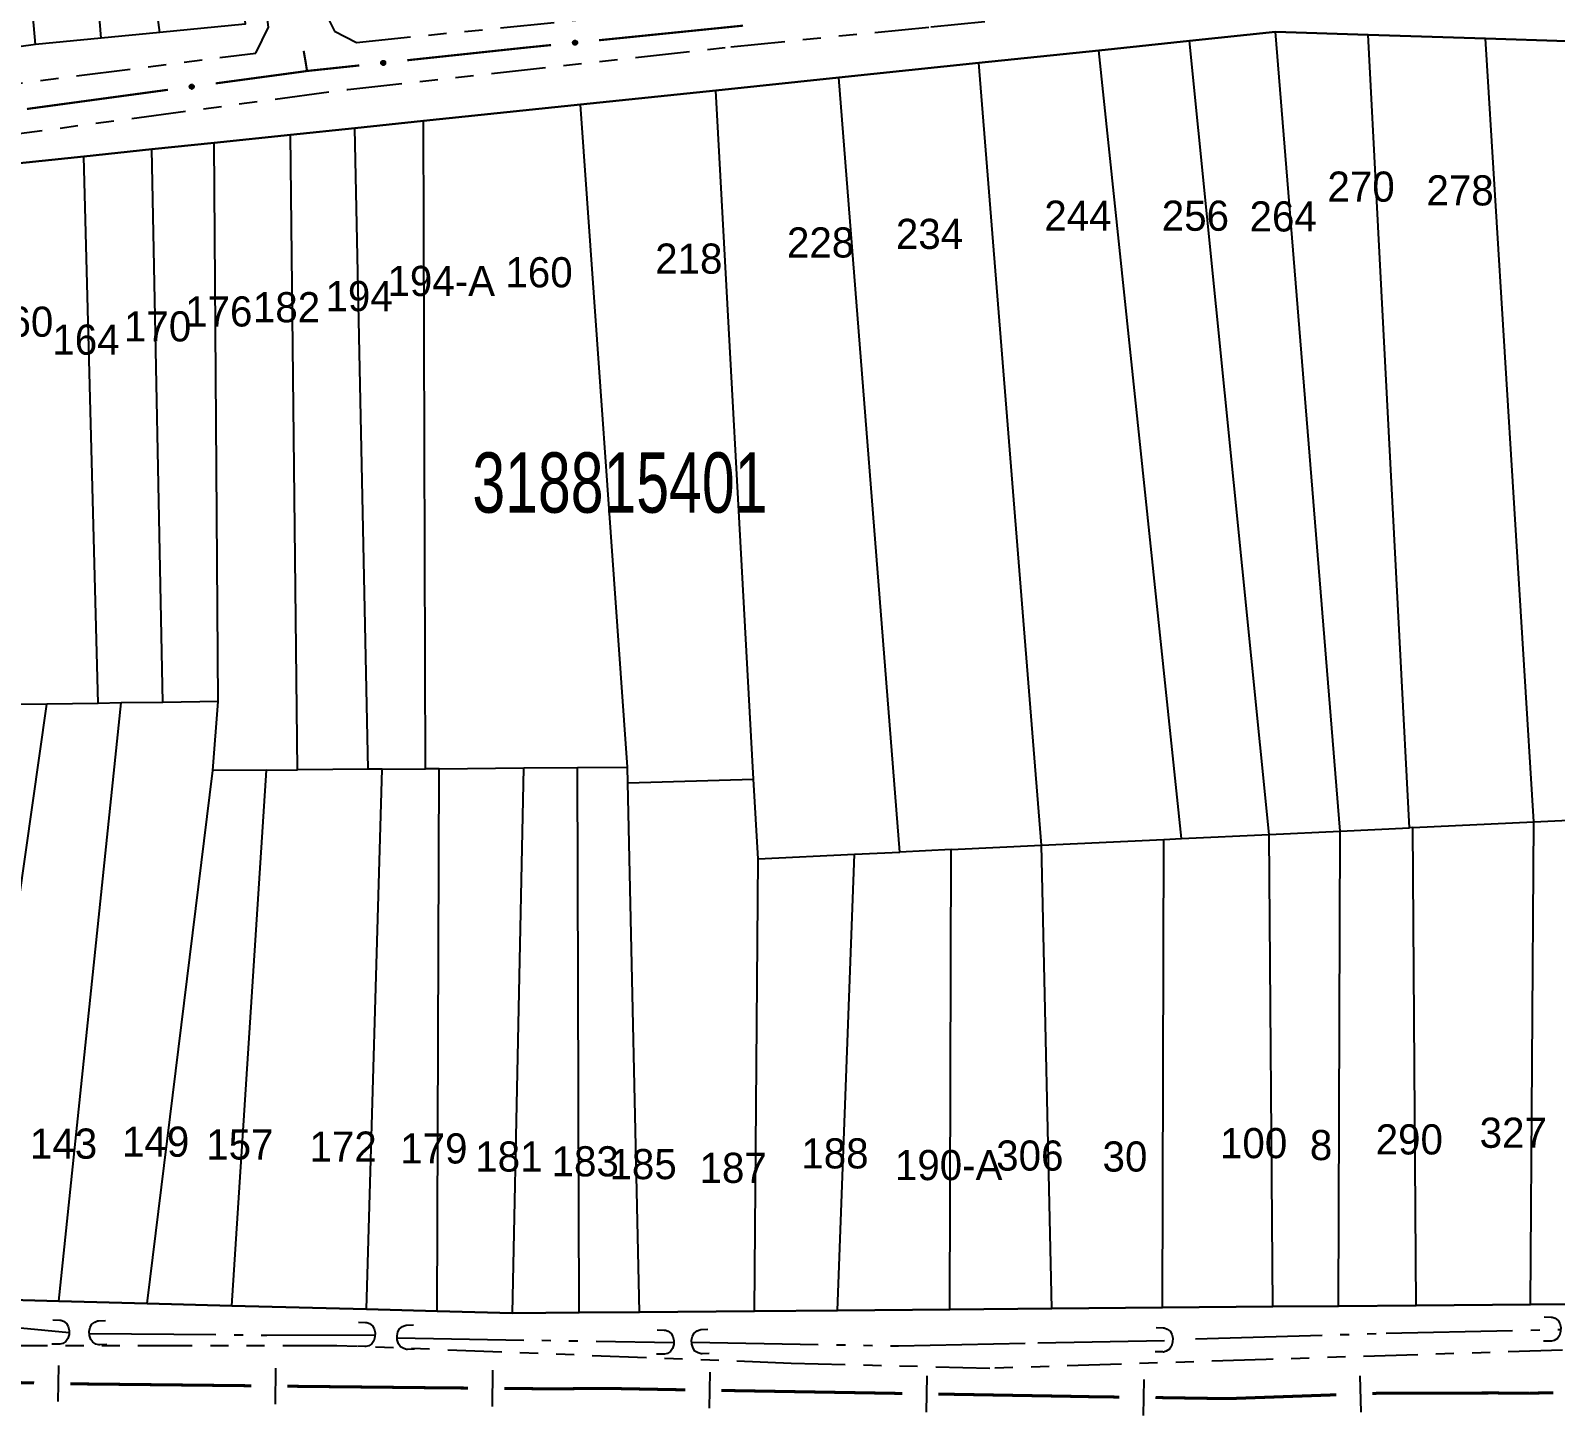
# Model space of a CAD drawing. Extents: x 201225 to 202591, y 4854937 to 4856079.
# Drawn here: x 201723.5 to 201850, y 4854937.9 to 4855052.7 of the extents above; entities that cross this region are included whole.
import ezdxf
from ezdxf.enums import TextEntityAlignment as Align

# ---------------------------------------------------------------- set-up
doc = ezdxf.new("R2010")
doc.units = 0
doc.header["$LTSCALE"] = 1.5
doc.header["$MEASUREMENT"] = 0
doc.linetypes.add('TRACO_05', pattern=[11, 7, -1, 0.5, -1, 0.5, -1])
doc.linetypes.add('TRACO_25', pattern=[8, 3, -1, 1, -1, 1, -1])
for name, color, linetype in [('CD_MALHA_LOTES', 7, 'CONTINUOUS'), ('CD_TXT_QUADRA', 2, 'CONTINUOUS'), ('HD-VALAS-DRENOS', 170, 'CONTINUOUS'), ('LM-LIM-SETORES-BAIRROS', 250, 'CONTINUOUS'), ('RU-QUADRA', 210, 'CONTINUOUS'), ('SV-BUEIRO-VALA', 7, 'CONTINUOUS'), ('SV-EIXO-RUA-N-PAV', 6, 'CONTINUOUS'), ('SV-EIXO-RUA-PAV', 20, 'CONTINUOUS'), ('SV-RUA-NAO-PAV', 7, 'CONTINUOUS'), ('Th_NmrPort', 7, 'CONTINUOUS')]:
    doc.layers.add(name, color=color, linetype=linetype)
doc.styles.add('ARIAL', font='ARIAL.SHX')

# ---------------------------------------------------------------- blocks, each defined once
blk = doc.blocks.new('COD120', base_point=(202325.86, 4856054.02))
at = {"layer": 'SV-BUEIRO-VALA'}
blk.add_lwpolyline([(202324.86, 4856052.62), (202324.86, 4856053.203333), (202324.86, 4856053.290833), (202324.943333, 4856053.524167), (202325.11, 4856053.786667), (202325.36, 4856053.9325), (202325.693333, 4856054.02), (202326.026667, 4856054.02), (202326.36, 4856053.9325), (202326.61, 4856053.786667), (202326.776667, 4856053.524167), (202326.86, 4856053.290833), (202326.86, 4856053.203333), (202326.86, 4856052.62)], dxfattribs=at)

msp = doc.modelspace()

# ---------------------------------------------------------------- linework, layer by layer
at = {"layer": 'CD_MALHA_LOTES', "linetype": 'Continuous', "flags": 128}
for points in [[(201729.4, 4855052.08), (201726.94, 4855083)], [(201723.96, 4855051.56), (201721.75, 4855076.75)], [(201734.28, 4855052.55), (201732.3, 4855067.24)], [(201741.35, 4855053.23), (201734.28, 4855052.55)], [(201729.4, 4855052.08), (201723.96, 4855051.56)], [(201734.28, 4855052.55), (201729.4, 4855052.08)], [(201819.66, 4855051.86), (201826.79, 4855052.6)], [(201826.79, 4855052.6), (201834.47, 4855052.36)], [(201832.15, 4854986.32), (201826.79, 4855052.6)], [(201834.47, 4855052.36), (201844.22, 4855052.05)], [(201837.9, 4854986.6), (201834.47, 4855052.36)], [(201844.22, 4855052.05), (201857.74, 4855051.61)], [(201848.22, 4854987.09), (201844.22, 4855052.05)], [(201723.96, 4855051.56), (201714.25, 4855050.21)], [(201802.19, 4855050.03), (201812.13, 4855051.07)], [(201812.13, 4855051.07), (201819.66, 4855051.86)], [(201818.99, 4854985.7), (201812.13, 4855051.07)], [(201826.27, 4854986.05), (201819.66, 4855051.86)], [(201790.59, 4855048.82), (201802.19, 4855050.03)], [(201807.38, 4854985.15), (201802.19, 4855050.03)], [(201780.38, 4855047.75), (201790.59, 4855048.82)], [(201795.63, 4854984.59), (201790.59, 4855048.82)], [(201769.17, 4855046.58), (201780.38, 4855047.75)], [(201783.51, 4854990.62), (201780.38, 4855047.75)], [(201756.14, 4855045.22), (201769.17, 4855046.58)], [(201773.06, 4854991.63), (201769.17, 4855046.58)], [(201745.12, 4855044.07), (201750.43, 4855044.62)], [(201750.43, 4855044.62), (201756.14, 4855045.22)], [(201751.56, 4854991.45), (201750.43, 4855044.62)], [(201756.3, 4854991.49), (201756.14, 4855045.22)], [(201733.62, 4855042.87), (201738.78, 4855043.41)], [(201738.78, 4855043.41), (201745.12, 4855044.07)], [(201739.1, 4854997.07), (201738.78, 4855043.41)], [(201745.69, 4854991.4), (201745.12, 4855044.07)], [(201721.85, 4855041.64), (201727.98, 4855042.28)], [(201727.98, 4855042.28), (201733.62, 4855042.87)], [(201729.15, 4854996.92), (201727.98, 4855042.28)], [(201734.51, 4854997), (201733.62, 4855042.87)], [(201717.89, 4854947.56), (201724.91, 4854996.85)], [(201724.91, 4854996.85), (201722.7, 4854996.82)], [(201729.15, 4854996.92), (201724.91, 4854996.85)], [(201725.91, 4854947.35), (201731.07, 4854996.95)], [(201731.07, 4854996.95), (201729.15, 4854996.92)], [(201734.51, 4854997), (201731.07, 4854996.95)], [(201739.1, 4854997.07), (201734.51, 4854997)], [(201738.67, 4854991.34), (201739.1, 4854997.07)], [(201733.22, 4854947.15), (201738.67, 4854991.34)], [(201743.11, 4854991.38), (201738.67, 4854991.34)], [(201740.25, 4854946.97), (201743.11, 4854991.38)], [(201743.11, 4854991.38), (201745.69, 4854991.4)], [(201751.56, 4854991.45), (201745.69, 4854991.4)], [(201751.41, 4854946.67), (201752.71, 4854991.46)], [(201752.71, 4854991.46), (201751.56, 4854991.45)], [(201752.71, 4854991.46), (201756.3, 4854991.49)], [(201757.44, 4854991.5), (201756.3, 4854991.49)], [(201757.28, 4854946.51), (201757.44, 4854991.5)], [(201757.44, 4854991.5), (201764.46, 4854991.56)], [(201763.53, 4854946.35), (201764.46, 4854991.56)], [(201764.46, 4854991.56), (201768.9, 4854991.59)], [(201768.9, 4854991.59), (201773.06, 4854991.63)], [(201769.05, 4854946.39), (201768.9, 4854991.59)], [(201773.09, 4854990.34), (201773.06, 4854991.63)], [(201773.09, 4854990.34), (201783.51, 4854990.62)], [(201774.06, 4854946.44), (201773.09, 4854990.34)], [(201783.88, 4854984.03), (201783.51, 4854990.62)], [(201848.22, 4854987.09), (201856.35, 4854987.47)], [(201826.27, 4854986.05), (201832.15, 4854986.32)], [(201832.02, 4854946.93), (201832.15, 4854986.32)], [(201832.15, 4854986.32), (201837.9, 4854986.6)], [(201838.19, 4854986.61), (201837.9, 4854986.6)], [(201838.19, 4854986.61), (201848.22, 4854987.09)], [(201838.47, 4854946.99), (201838.19, 4854986.61)], [(201847.93, 4854947.07), (201848.22, 4854987.09)], [(201799.9, 4854984.79), (201807.38, 4854985.15)], [(201807.38, 4854985.15), (201817.54, 4854985.63)], [(201808.24, 4854946.73), (201807.38, 4854985.15)], [(201817.41, 4854946.81), (201817.54, 4854985.63)], [(201817.54, 4854985.63), (201818.99, 4854985.7)], [(201818.99, 4854985.7), (201826.27, 4854986.05)], [(201826.58, 4854946.89), (201826.27, 4854986.05)], [(201783.59, 4854946.52), (201783.88, 4854984.03)], [(201783.88, 4854984.03), (201791.89, 4854984.41)], [(201790.47, 4854946.58), (201791.89, 4854984.41)], [(201791.89, 4854984.41), (201795.63, 4854984.59)], [(201799.9, 4854984.79), (201795.63, 4854984.59)], [(201799.78, 4854946.66), (201799.9, 4854984.79)], [(201725.91, 4854947.35), (201717.89, 4854947.56)], [(201733.22, 4854947.15), (201725.91, 4854947.35)], [(201740.25, 4854946.97), (201733.22, 4854947.15)], [(201847.93, 4854947.07), (201838.47, 4854946.99)], [(201856.6, 4854947.15), (201847.93, 4854947.07)], [(201751.41, 4854946.67), (201740.25, 4854946.97)], [(201757.28, 4854946.51), (201751.41, 4854946.67)], [(201763.53, 4854946.35), (201757.28, 4854946.51)], [(201769.05, 4854946.39), (201763.53, 4854946.35)], [(201774.06, 4854946.44), (201769.05, 4854946.39)], [(201783.59, 4854946.52), (201774.06, 4854946.44)], [(201790.47, 4854946.58), (201783.59, 4854946.52)], [(201799.78, 4854946.66), (201790.47, 4854946.58)], [(201808.24, 4854946.73), (201799.78, 4854946.66)], [(201817.41, 4854946.81), (201808.24, 4854946.73)], [(201826.58, 4854946.89), (201817.41, 4854946.81)], [(201832.02, 4854946.93), (201826.58, 4854946.89)], [(201838.47, 4854946.99), (201832.02, 4854946.93)]]:
    msp.add_lwpolyline(points, dxfattribs=at)
at = {"layer": 'HD-VALAS-DRENOS', "linetype": 'TRACO_05'}
for points in [[(201696.31, 4854945.52, 8.74), (201715.28, 4854945.61, 8.45), (201718.38, 4854945.56, 8.45), (201726.75, 4854944.74, 8.07)], [(201728.43, 4854944.67, 8.08), (201743.14, 4854944.53, 8.08), (201752.12, 4854944.55, 6.29)], [(201820.16, 4854944.21, 3.97), (201835.96, 4854944.68, 3.71), (201850.44, 4854944.99, 3.54)], [(201753.95, 4854944.3, 6.06), (201776.89, 4854943.91, 4.42)], [(201778.38, 4854943.94, 4.46), (201795.54, 4854943.64, 4.2), (201807.08, 4854943.89, 4.06), (201818.26, 4854944.1, 3.96)]]:
    msp.add_polyline3d(points, dxfattribs=at)
at = {"layer": 'LM-LIM-SETORES-BAIRROS'}
for points in [[(201725.88, 4854942.01), (201725.81, 4854939.01)], [(201743.86, 4854941.8), (201743.83, 4854938.8)], [(201761.86, 4854941.62), (201761.83, 4854938.62)], [(201779.87, 4854941.46), (201779.82, 4854938.46)], [(201797.87, 4854941.15), (201797.82, 4854938.15)], [(201815.86, 4854940.86), (201815.82, 4854937.86)], [(201833.78, 4854941.15), (201833.88, 4854938.15)]]:
    msp.add_lwpolyline(points, dxfattribs=at)
at = {"layer": 'LM-LIM-SETORES-BAIRROS', "const_width": 0.25}
for points in [[(201723.85, 4854940.56), (201708.85, 4854940.91)], [(201741.85, 4854940.33), (201726.85, 4854940.49)], [(201757.19, 4854940.16), (201744.85, 4854940.29)], [(201757.85, 4854940.15), (201757.19, 4854940.16)], [(201759.84, 4854940.14), (201757.85, 4854940.15)], [(201766.92, 4854940.07), (201762.84, 4854940.11)], [(201767.84, 4854940.08), (201766.92, 4854940.07)], [(201770.97, 4854940.11), (201767.84, 4854940.08)], [(201771.84, 4854940.1), (201770.97, 4854940.11)], [(201777.84, 4854939.99), (201771.84, 4854940.1)], [(201795.84, 4854939.69), (201780.84, 4854939.94)], [(201810.49, 4854939.44), (201798.84, 4854939.64)], [(201810.84, 4854939.43), (201810.49, 4854939.44)], [(201813.84, 4854939.39), (201810.84, 4854939.43)], [(201822.81, 4854939.26), (201816.84, 4854939.35)], [(201831.83, 4854939.58), (201822.84, 4854939.26)], [(201835.44, 4854939.71), (201834.83, 4854939.69)], [(201835.83, 4854939.71), (201835.44, 4854939.71)], [(201845.15, 4854939.73), (201835.83, 4854939.71)], [(201845.83, 4854939.72), (201845.15, 4854939.73)], [(201847.4, 4854939.71), (201845.83, 4854939.72)], [(201847.83, 4854939.72), (201847.4, 4854939.71)], [(201849.83, 4854939.74), (201847.83, 4854939.72)], [(201822.84, 4854939.26), (201822.81, 4854939.26)]]:
    msp.add_lwpolyline(points, dxfattribs=at)
at = {"layer": 'RU-QUADRA', "linetype": 'Continuous', "flags": 128}
for points in [[(201720.7, 4855107.25), (201725.68, 4855107.71), (201731.67, 4855108.25), (201736.6, 4855084.61), (201739.95, 4855068.4), (201741.35, 4855053.23), (201734.28, 4855052.55), (201729.4, 4855052.08), (201723.96, 4855051.56), (201714.25, 4855050.21)], [(201857.74, 4855051.61), (201844.22, 4855052.05), (201834.47, 4855052.36), (201826.79, 4855052.6), (201819.66, 4855051.86), (201812.13, 4855051.07), (201802.19, 4855050.03), (201790.59, 4855048.82), (201780.38, 4855047.75), (201769.17, 4855046.58), (201756.14, 4855045.22), (201750.43, 4855044.62), (201745.12, 4855044.07), (201738.78, 4855043.41), (201733.62, 4855042.87), (201727.98, 4855042.28), (201721.85, 4855041.64)], [(201717.89, 4854947.56), (201725.91, 4854947.35), (201733.22, 4854947.15), (201740.25, 4854946.97), (201751.41, 4854946.67), (201757.28, 4854946.51), (201763.53, 4854946.35), (201769.05, 4854946.39), (201774.06, 4854946.44), (201783.59, 4854946.52), (201790.47, 4854946.58), (201799.78, 4854946.66), (201808.24, 4854946.73), (201817.41, 4854946.81), (201826.58, 4854946.89), (201832.02, 4854946.93), (201838.47, 4854946.99), (201847.93, 4854947.07), (201856.6, 4854947.15)]]:
    msp.add_lwpolyline(points, dxfattribs=at)
at = {"layer": 'SV-EIXO-RUA-N-PAV', "const_width": 0.18}
for points in [[(201770.7, 4855051.91), (201782.64, 4855053.12)], [(201754.79, 4855050.25), (201764.73, 4855051.31)], [(201764.73, 4855051.31), (201765.04, 4855051.34)], [(201765.04, 4855051.34), (201766.72, 4855051.51)], [(201745.84, 4855049.27), (201746.48, 4855049.36)], [(201746.48, 4855049.36), (201750.81, 4855049.82)], [(201738.9, 4855048.33), (201745.84, 4855049.27)], [(201723.25, 4855046.21), (201734.94, 4855047.8)]]:
    msp.add_lwpolyline(points, dxfattribs=at)
at = {"layer": 'SV-EIXO-RUA-N-PAV'}
for points in [[(201768.56, 4855051.81), (201768.59, 4855051.84), (201768.62, 4855051.87), (201768.65, 4855051.89), (201768.69, 4855051.89), (201768.72, 4855051.89), (201768.76, 4855051.88), (201768.8, 4855051.87), (201768.84, 4855051.84), (201768.86, 4855051.8), (201768.88, 4855051.77), (201768.88, 4855051.73), (201768.88, 4855051.7), (201768.87, 4855051.66), (201768.86, 4855051.62), (201768.83, 4855051.58), (201768.79, 4855051.56), (201768.76, 4855051.55), (201768.72, 4855051.54), (201768.69, 4855051.54), (201768.65, 4855051.55), (201768.61, 4855051.56), (201768.58, 4855051.59), (201768.55, 4855051.63), (201768.54, 4855051.66), (201768.53, 4855051.7), (201768.53, 4855051.73), (201768.54, 4855051.77), (201768.56, 4855051.81)], [(201752.64, 4855050.13), (201752.67, 4855050.17), (201752.71, 4855050.19), (201752.74, 4855050.21), (201752.78, 4855050.21), (201752.81, 4855050.21), (201752.85, 4855050.21), (201752.88, 4855050.19), (201752.92, 4855050.16), (201752.95, 4855050.12), (201752.96, 4855050.09), (201752.97, 4855050.06), (201752.97, 4855050.02), (201752.96, 4855049.98), (201752.95, 4855049.95), (201752.92, 4855049.91), (201752.88, 4855049.88), (201752.85, 4855049.87), (201752.81, 4855049.86), (201752.78, 4855049.86), (201752.74, 4855049.87), (201752.7, 4855049.89), (201752.67, 4855049.92), (201752.64, 4855049.95), (201752.63, 4855049.98), (201752.62, 4855050.02), (201752.62, 4855050.05), (201752.62, 4855050.09), (201752.64, 4855050.13)], [(201736.76, 4855048.15), (201736.79, 4855048.19), (201736.83, 4855048.22), (201736.86, 4855048.24), (201736.89, 4855048.24), (201736.93, 4855048.24), (201736.97, 4855048.24), (201737, 4855048.22), (201737.04, 4855048.19), (201737.07, 4855048.16), (201737.09, 4855048.12), (201737.09, 4855048.09), (201737.1, 4855048.06), (201737.09, 4855048.02), (201737.07, 4855047.98), (201737.04, 4855047.94), (201737.01, 4855047.91), (201736.98, 4855047.9), (201736.94, 4855047.89), (201736.9, 4855047.89), (201736.87, 4855047.9), (201736.83, 4855047.91), (201736.79, 4855047.94), (201736.77, 4855047.98), (201736.75, 4855048.01), (201736.74, 4855048.04), (201736.74, 4855048.08), (201736.75, 4855048.11), (201736.76, 4855048.15)]]:
    msp.add_lwpolyline(points, close=True, dxfattribs=at)
for points in [[(201768.53, 4855051.73), (201768.86, 4855051.8)], [(201768.53, 4855051.72), (201768.86, 4855051.78)], [(201768.53, 4855051.7), (201768.88, 4855051.77)], [(201768.54, 4855051.77), (201768.84, 4855051.84)], [(201768.54, 4855051.75), (201768.84, 4855051.82)], [(201768.54, 4855051.68), (201768.88, 4855051.75)], [(201768.54, 4855051.66), (201768.88, 4855051.73)], [(201768.55, 4855051.79), (201768.81, 4855051.85)], [(201768.55, 4855051.64), (201768.88, 4855051.71)], [(201768.55, 4855051.63), (201768.88, 4855051.7)], [(201768.56, 4855051.81), (201768.8, 4855051.87)], [(201768.57, 4855051.83), (201768.77, 4855051.87)], [(201768.57, 4855051.61), (201768.87, 4855051.68)], [(201768.58, 4855051.59), (201768.87, 4855051.66)], [(201768.59, 4855051.84), (201768.76, 4855051.88)], [(201768.6, 4855051.58), (201768.86, 4855051.64)], [(201768.61, 4855051.86), (201768.73, 4855051.89)], [(201768.61, 4855051.56), (201768.86, 4855051.62)], [(201768.62, 4855051.87), (201768.72, 4855051.89)], [(201768.64, 4855051.56), (201768.83, 4855051.6)], [(201768.65, 4855051.55), (201768.83, 4855051.58)], [(201768.67, 4855051.54), (201768.8, 4855051.57)], [(201768.69, 4855051.54), (201768.79, 4855051.56)], [(201752.62, 4855050.09), (201752.92, 4855050.16)], [(201752.62, 4855050.05), (201752.95, 4855050.12)], [(201752.62, 4855050.04), (201752.95, 4855050.11)], [(201752.62, 4855050.02), (201752.96, 4855050.09)], [(201752.63, 4855050.11), (201752.9, 4855050.17)], [(201752.63, 4855050.07), (201752.93, 4855050.14)], [(201752.63, 4855050), (201752.97, 4855050.07)], [(201752.63, 4855049.98), (201752.97, 4855050.06)], [(201752.64, 4855050.13), (201752.88, 4855050.19)], [(201752.64, 4855049.97), (201752.97, 4855050.04)], [(201752.64, 4855049.95), (201752.97, 4855050.02)], [(201752.65, 4855049.93), (201752.96, 4855050)], [(201752.66, 4855050.15), (201752.86, 4855050.2)], [(201752.67, 4855050.17), (201752.85, 4855050.21)], [(201752.67, 4855049.92), (201752.96, 4855049.98)], [(201752.69, 4855050.18), (201752.82, 4855050.21)], [(201752.69, 4855049.9), (201752.95, 4855049.96)], [(201752.7, 4855049.89), (201752.95, 4855049.95)], [(201752.71, 4855050.19), (201752.81, 4855050.21)], [(201752.73, 4855049.88), (201752.92, 4855049.93)], [(201752.74, 4855049.87), (201752.92, 4855049.91)], [(201752.76, 4855049.87), (201752.89, 4855049.89)], [(201752.78, 4855049.86), (201752.88, 4855049.88)], [(201736.75, 4855048.11), (201737.04, 4855048.19)], [(201736.75, 4855048.1), (201737.05, 4855048.18)], [(201736.76, 4855048.15), (201737, 4855048.22)], [(201736.76, 4855048.13), (201737.02, 4855048.21)], [(201736.78, 4855048.17), (201736.98, 4855048.23)], [(201736.79, 4855048.19), (201736.97, 4855048.24)], [(201736.81, 4855048.21), (201736.94, 4855048.24)], [(201736.83, 4855048.22), (201736.93, 4855048.24)], [(201736.74, 4855048.08), (201737.07, 4855048.16)], [(201736.74, 4855048.04), (201737.09, 4855048.12)], [(201736.75, 4855048.06), (201737.07, 4855048.14)], [(201736.75, 4855048.03), (201737.09, 4855048.1)], [(201736.75, 4855048.01), (201737.09, 4855048.09)], [(201736.76, 4855047.99), (201737.09, 4855048.07)], [(201736.77, 4855047.98), (201737.1, 4855048.06)], [(201736.78, 4855047.96), (201737.09, 4855048.04)], [(201736.79, 4855047.94), (201737.09, 4855048.02)], [(201736.82, 4855047.93), (201737.08, 4855048)], [(201736.83, 4855047.91), (201737.07, 4855047.98)], [(201736.86, 4855047.91), (201737.05, 4855047.96)], [(201736.87, 4855047.9), (201737.04, 4855047.94)], [(201736.89, 4855047.89), (201737.02, 4855047.93)], [(201736.9, 4855047.89), (201737.01, 4855047.91)]]:
    msp.add_lwpolyline(points, dxfattribs=at)
at = {"layer": 'SV-EIXO-RUA-PAV', "const_width": 0.18}
for points in [[(201746.2, 4855051.03), (201746.37, 4855050.05)], [(201746.37, 4855050.05), (201746.48, 4855049.36)]]:
    msp.add_lwpolyline(points, dxfattribs=at)
at = {"layer": 'SV-RUA-NAO-PAV', "linetype": 'TRACO_25'}
for points in [[(201551.28, 4855021.95, 10.4), (201555.27, 4855018.81, 10.34), (201558.95, 4855018.58, 10.17), (201558.95, 4855018.59, 10.17), (201588.9, 4855027.64, 9.79), (201612.63, 4855032.4, 9.36), (201649.83, 4855037.94, 8.57), (201678.5, 4855042.79, 8.22), (201715.45, 4855047.44, 8.27), (201742.22, 4855050.84, 8.3), (201743.28, 4855052.99, 8.29), (201739.23, 4855084.39, 8.56), (201735.73, 4855112.79, 9.05)], [(201740.46, 4855113.43, 9.24), (201742.8, 4855087.39, 9.11), (201747.97, 4855054.21, 8.6), (201748.76, 4855052.65, 8.6), (201750.57, 4855051.73, 8.63), (201787.19, 4855055.43, 8.05), (201797.72, 4855056.56, 8.05), (201810.33, 4855057.75, 8), (201835.54, 4855059.17, 7.74), (201872.92, 4855058.26, 7.13), (201885.68, 4855057.16, 6.98), (201895.65, 4855056.33, 6.98), (201909.71, 4855055.32, 5.09), (201922.09, 4855053.19, 5.09), (201937.89, 4855050.77, 3.94), (201954.23, 4855049.65, 3.72), (201955.57, 4855050.97, 3.72)], [(201720.05, 4855043.83, 8.4), (201749.86, 4855047.83, 8.42), (201781.62, 4855051.37, 8.23), (201798.21, 4855053.02, 7.87), (201813.9, 4855054.59, 7.87), (201850.46, 4855055.13, 7.43)], [(201862.58, 4854943.65, 3.6), (201826.01, 4854942.51, 3.69), (201803.11, 4854941.77, 3.63), (201786.62, 4854942.18, 6.04), (201748.96, 4854943.65, 6.04), (201721.74, 4854943.65, 8)]]:
    msp.add_polyline3d(points, dxfattribs=at)

# ---------------------------------------------------------------- block references
at = {"layer": 'SV-BUEIRO-VALA'}
for p, rotation in [((201726.75, 4854944.74, 3.31), 268.0000000000001), ((201728.43, 4854944.67, 3.31), 93.00000000000001), ((201850.44, 4854944.99, 3.31), 268.0000000000001), ((201752.12, 4854944.55, 3.31), 268.0000000000001), ((201753.95, 4854944.3, 3.31), 93.00000000000001), ((201776.89, 4854943.91, 3.31), 268.0000000000001), ((201778.38, 4854943.94, 3.31), 93.00000000000001), ((201818.26, 4854944.1, 3.31), 268.0000000000001)]:
    msp.add_blockref('COD120', p, dxfattribs=dict(at, rotation=rotation))

# ---------------------------------------------------------------- texts
at = {"layer": 'CD_TXT_QUADRA', "style": 'ARIAL', "width": 0.7}
msp.add_text('318815401', height=5, dxfattribs=at).set_placement((201760.19, 4855012.73))
at = {"layer": 'Th_NmrPort', "color": 1}
for s, p in [('270', (201831.1, 4855039.77)), ('278', (201839.31, 4855039.46)), ('244', (201807.62, 4855037.36)), ('256', (201817.36, 4855037.36)), ('264', (201824.64, 4855037.3)), ('234', (201795.31, 4855035.85)), ('228', (201786.28, 4855035.14)), ('218', (201775.35, 4855033.8)), ('194-A', (201753.15, 4855031.95)), ('160', (201762.93, 4855032.67)), ('194', (201748.01, 4855030.69)), ('176', (201736.37, 4855029.42)), ('182', (201741.99, 4855029.77)), ('160', (201719.86, 4855028.57)), ('170', (201731.3, 4855028.18)), ('164', (201725.36, 4855027.08)), ('327', (201843.72, 4854961.31)), ('143', (201723.5, 4854960.41)), ('149', (201731.14, 4854960.57)), ('157', (201738.12, 4854960.34)), ('172', (201746.68, 4854960.16)), ('179', (201754.21, 4854960.01)), ('100', (201822.19, 4854960.45)), ('8', (201829.64, 4854960.29)), ('290', (201835.1, 4854960.76)), ('181', (201760.43, 4854959.34)), ('183', (201766.76, 4854958.94)), ('185', (201771.56, 4854958.71)), ('187', (201779.03, 4854958.4)), ('188', (201787.47, 4854959.6)), ('190-A', (201795.23, 4854958.63)), ('306', (201803.63, 4854959.42)), ('30', (201812.45, 4854959.34))]:
    msp.add_text(s, height=2.5, dxfattribs=at).set_placement(p, align=Align.MIDDLE_LEFT)

doc.saveas('drawing.dxf')
